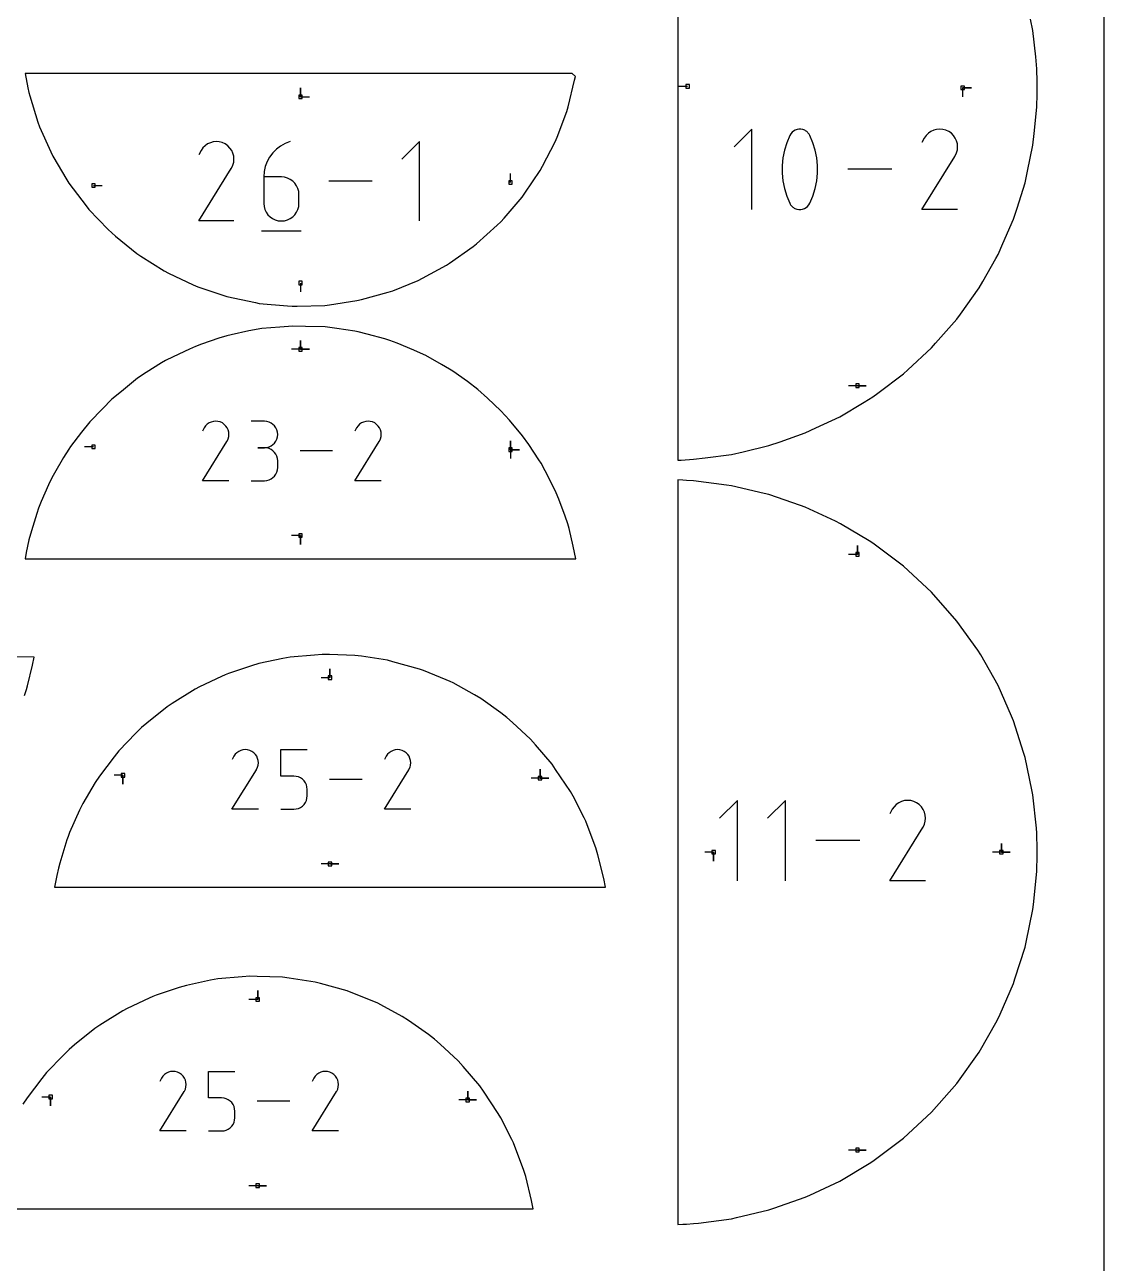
# Model space of a CAD drawing. Extents: x 0 to 800, y 0 to 1000.
# Drawn here: x 626.1 to 800, y 226 to 425.5 of the extents above; entities that cross this region are included whole.
import ezdxf

# ---------------------------------------------------------------- set-up
doc = ezdxf.new("R2010")
doc.units = 0
doc.header["$MEASUREMENT"] = 0
for name, color, linetype in [('annotation', 7, 'Continuous'), ('boundary', 7, 'Continuous'), ('frame', 7, 'Continuous'), ('hole', 7, 'Continuous')]:
    doc.layers.add(name, color=color, linetype=linetype)

msp = doc.modelspace()

# ---------------------------------------------------------------- linework, layer by layer
at = {"layer": 'annotation', "color": 1}
for p, q in [((670.541159, 413.88501), (670.541159, 415.31376)), ((670.541159, 413.88501), (670.541159, 415.31376)), ((670.541159, 415.31376), (670.541159, 413.88501)), ((732.900079, 415.569408), (731.471329, 415.569408)), ((777.19633, 415.331283), (778.62508, 415.331283)), ((777.19633, 415.331283), (778.62508, 415.331283)), ((778.62508, 415.331283), (777.19633, 415.331283)), ((777.19633, 415.331283), (777.19633, 413.902533)), ((670.541159, 413.88501), (671.969909, 413.88501)), ((743.246671, 408.689561), (740.366919, 405.808997)), ((743.246671, 395.735956), (743.246671, 408.689561)), ((749.346224, 407.663844), (748.849672, 406.49615)), ((749.513439, 407.941915), (749.346224, 407.663844)), ((749.346224, 407.663844), (749.346224, 407.663844)), ((749.721833, 408.17888), (749.513439, 407.941915)), ((749.964506, 408.372447), (749.721833, 408.17888)), ((750.234558, 408.520322), (749.964506, 408.372447)), ((750.525089, 408.620212), (750.234558, 408.520322)), ((750.829199, 408.669824), (750.525089, 408.620212)), ((751.139989, 408.666865), (750.829199, 408.669824)), ((751.450557, 408.60904), (751.139989, 408.666865)), ((751.754005, 408.494058), (751.450557, 408.60904)), ((751.87017, 408.433014), (751.754005, 408.494058)), ((751.754005, 408.494058), (751.754005, 408.494058)), ((751.981642, 408.362897), (751.87017, 408.433014)), ((752.087878, 408.284263), (751.981642, 408.362897)), ((752.188338, 408.197665), (752.087878, 408.284263)), ((752.282479, 408.10366), (752.188338, 408.197665)), ((752.369761, 408.002801), (752.282479, 408.10366)), ((752.449641, 407.895645), (752.369761, 408.002801)), ((752.521578, 407.782745), (752.449641, 407.895645)), ((752.585031, 407.664656), (752.521578, 407.782745)), ((753.08399, 406.494555), (752.585031, 407.664656)), ((752.585031, 407.664656), (752.585031, 407.664656)), ((771.016303, 407.249174), (770.638564, 406.524565)), ((771.31607, 407.674247), (771.016303, 407.249174)), ((771.675722, 408.029084), (771.31607, 407.674247)), ((772.084322, 408.310844), (771.675722, 408.029084)), ((772.530932, 408.516686), (772.084322, 408.310844)), ((773.004613, 408.643766), (772.530932, 408.516686)), ((773.494428, 408.689245), (773.004613, 408.643766)), ((773.989437, 408.650281), (773.494428, 408.689245)), ((774.478703, 408.524031), (773.989437, 408.650281)), ((774.951288, 408.307655), (774.478703, 408.524031)), ((775.373964, 408.007514), (774.951288, 408.307655)), ((774.951288, 408.307655), (774.951288, 408.307655)), ((775.727368, 407.647347), (775.373964, 408.007514)), ((776.008355, 407.238192), (775.727368, 407.647347)), ((776.213785, 406.791087), (776.008355, 407.238192)), ((654.527777, 405.248226), (654.1551, 404.533328)), ((654.823526, 405.667603), (654.527777, 405.248226)), ((655.178359, 406.017685), (654.823526, 405.667603)), ((655.581483, 406.295669), (655.178359, 406.017685)), ((656.022108, 406.498752), (655.581483, 406.295669)), ((656.489441, 406.62413), (656.022108, 406.498752)), ((656.972691, 406.668999), (656.489441, 406.62413)), ((657.461067, 406.630557), (656.972691, 406.668999)), ((657.943776, 406.505999), (657.461067, 406.630557)), ((658.410028, 406.292523), (657.943776, 406.505999)), ((658.82704, 405.996404), (658.410028, 406.292523)), ((658.410028, 406.292523), (658.410028, 406.292523)), ((659.175707, 405.641064), (658.82704, 405.996404)), ((659.452929, 405.237392), (659.175707, 405.641064)), ((659.655606, 404.796279), (659.452929, 405.237392)), ((666.648955, 405.447447), (666.059825, 404.855818)), ((667.320367, 405.953766), (666.648955, 405.447447)), ((668.066403, 406.364484), (667.320367, 405.953766)), ((668.879405, 406.669311), (668.066403, 406.364484)), ((668.879405, 406.669311), (668.879405, 406.669311)), ((689.706833, 406.669311), (686.865672, 403.827349)), ((689.706833, 393.8893), (689.706833, 406.669311)), ((748.477259, 405.294591), (748.228983, 404.06875)), ((748.849672, 406.49615), (748.477259, 405.294591)), ((753.458209, 405.291192), (753.08399, 406.494555)), ((753.707688, 404.064146), (753.458209, 405.291192)), ((776.340515, 406.317072), (776.213785, 406.791087)), ((776.217079, 404.843945), (776.345305, 405.332462)), ((776.385402, 405.827184), (776.340515, 406.317072)), ((776.345305, 405.332462), (776.385402, 405.827184)), ((659.780638, 404.328616), (659.655606, 404.796279)), ((659.658856, 402.87523), (659.785363, 403.357201)), ((659.824924, 403.845293), (659.780638, 404.328616)), ((659.785363, 403.357201), (659.824924, 403.845293)), ((665.159049, 403.457789), (664.862718, 402.67197)), ((665.560637, 404.189168), (665.159049, 403.457789)), ((666.059825, 404.855818), (665.560637, 404.189168)), ((748.228983, 404.06875), (748.104845, 402.828205)), ((753.832427, 402.823), (753.707688, 404.064146)), ((770.630441, 395.735851), (775.946407, 404.293874)), ((775.946407, 404.293874), (775.952762, 404.301737)), ((775.946407, 404.293874), (775.946407, 404.293874)), ((775.952762, 404.301737), (775.958856, 404.309668)), ((775.958856, 404.309668), (775.96473, 404.317732)), ((775.96473, 404.317732), (775.970423, 404.325997)), ((775.970423, 404.325997), (775.975975, 404.33453)), ((775.975975, 404.33453), (775.981428, 404.343396)), ((775.981428, 404.343396), (775.98682, 404.352664)), ((775.98682, 404.352664), (775.992192, 404.3624)), ((775.992192, 404.3624), (775.997584, 404.372671)), ((775.997584, 404.372671), (776.217079, 404.843945)), ((775.997584, 404.372671), (775.997584, 404.372671)), ((654.147085, 393.889196), (659.391811, 402.332531)), ((659.391811, 402.332531), (659.398081, 402.340289)), ((659.391811, 402.332531), (659.391811, 402.332531)), ((659.398081, 402.340289), (659.404093, 402.348113)), ((659.404093, 402.348113), (659.409888, 402.35607)), ((659.409888, 402.35607), (659.415505, 402.364224)), ((659.415505, 402.364224), (659.420983, 402.372642)), ((659.420983, 402.372642), (659.426363, 402.38139)), ((659.426363, 402.38139), (659.431683, 402.390533)), ((659.431683, 402.390533), (659.436983, 402.400139)), ((659.436983, 402.400139), (659.442303, 402.410272)), ((659.442303, 402.410272), (659.658856, 402.87523)), ((659.442303, 402.410272), (659.442303, 402.410272)), ((664.679303, 401.842002), (664.616463, 400.978175)), ((664.616463, 400.978175), (664.616463, 396.73046)), ((667.454417, 400.978175), (664.616463, 400.978175)), ((664.862718, 402.67197), (664.679303, 401.842002)), ((667.96483, 400.932625), (667.454417, 400.978175)), ((668.445111, 400.801256), (667.96483, 400.932625)), ((704.370766, 400.082984), (704.370766, 401.511734)), ((748.104845, 402.828205), (748.104845, 401.58254)), ((748.104845, 401.58254), (748.228983, 400.341333)), ((753.707688, 400.33673), (753.832427, 401.577335)), ((753.832427, 401.577335), (753.832427, 402.823)), ((765.77308, 402.212759), (758.69027, 402.212759)), ((637.187803, 399.606734), (638.616553, 399.606734)), ((668.887272, 400.591992), (668.445111, 400.801256)), ((669.283324, 400.312753), (668.887272, 400.591992)), ((669.625279, 399.971463), (669.283324, 400.312753)), ((669.90515, 399.576043), (669.625279, 399.971463)), ((670.114948, 399.134415), (669.90515, 399.576043)), ((670.246684, 398.654503), (670.114948, 399.134415)), ((682.07397, 400.279305), (675.086078, 400.279305)), ((748.228983, 400.341333), (748.477259, 399.114168)), ((748.477259, 399.114168), (748.849672, 397.910623)), ((753.08399, 397.909029), (753.458209, 399.110768)), ((753.458209, 399.110768), (753.707688, 400.33673)), ((670.292372, 398.144227), (670.246684, 398.654503)), ((670.292372, 396.73046), (670.292372, 398.144227)), ((670.292372, 398.144227), (670.292372, 398.144227)), ((748.849672, 397.910623), (749.346224, 396.740282)), ((752.585031, 396.741094), (753.08399, 397.909029)), ((664.616463, 396.73046), (664.616463, 396.73046)), ((664.616463, 396.73046), (664.662282, 396.219937)), ((664.662282, 396.219937), (664.794349, 395.739361)), ((664.794349, 395.739361), (665.004575, 395.296774)), ((665.004575, 395.296774), (665.284875, 394.900217)), ((669.625279, 394.900217), (669.90515, 395.296774)), ((669.90515, 395.296774), (670.114948, 395.739361)), ((670.114948, 395.739361), (670.246684, 396.219937)), ((670.246684, 396.219937), (670.292372, 396.73046)), ((749.346224, 396.740282), (749.346224, 396.740282)), ((749.346224, 396.740282), (749.409446, 396.622429)), ((749.409446, 396.622429), (749.480852, 396.510091)), ((749.480852, 396.510091), (749.56014, 396.403611)), ((749.56014, 396.403611), (749.647011, 396.303329)), ((749.647011, 396.303329), (749.741162, 396.209585)), ((749.741162, 396.209585), (749.842294, 396.122721)), ((749.842294, 396.122721), (749.950105, 396.043078)), ((749.950105, 396.043078), (750.064294, 395.970997)), ((750.064294, 395.970997), (750.184561, 395.906819)), ((750.184561, 395.906819), (750.184561, 395.906819)), ((750.184561, 395.906819), (750.485619, 395.794275)), ((750.485619, 395.794275), (750.794379, 395.738362)), ((750.794379, 395.738362), (751.103861, 395.736799)), ((751.103861, 395.736799), (751.407085, 395.787305)), ((751.407085, 395.787305), (751.697071, 395.887602)), ((751.697071, 395.887602), (751.966839, 396.035409)), ((751.966839, 396.035409), (752.209408, 396.228447)), ((752.209408, 396.228447), (752.417799, 396.464435)), ((752.417799, 396.464435), (752.585031, 396.741094)), ((752.585031, 396.741094), (752.585031, 396.741094)), ((776.383447, 395.735851), (770.630441, 395.735851)), ((659.822994, 393.889196), (654.147085, 393.889196)), ((665.284875, 394.900217), (665.62716, 394.557729)), ((665.62716, 394.557729), (666.023344, 394.277353)), ((666.023344, 394.277353), (666.46534, 394.067128)), ((666.46534, 394.067128), (666.94506, 393.935097)), ((666.94506, 393.935097), (667.454417, 393.8893)), ((667.454417, 393.8893), (667.96483, 393.935097)), ((667.454417, 393.8893), (667.454417, 393.8893)), ((667.96483, 393.935097), (668.445111, 394.067128)), ((668.445111, 394.067128), (668.887272, 394.277353)), ((668.887272, 394.277353), (669.283324, 394.557729)), ((669.283324, 394.557729), (669.625279, 394.900217)), ((664.261018, 392.291798), (670.651023, 392.291798)), ((670.541159, 383.90016), (670.541159, 382.47141)), ((670.541159, 373.228767), (669.112409, 373.228767)), ((670.541159, 373.228767), (670.541159, 374.657517)), ((670.541159, 373.228767), (670.541159, 374.657517)), ((670.541159, 374.657517), (670.541159, 373.228767)), ((670.541159, 373.228767), (670.541159, 374.657517)), ((670.541159, 374.657517), (670.541159, 373.228767)), ((670.541159, 373.228767), (671.969909, 373.228767)), ((670.541159, 373.228767), (671.969909, 373.228767)), ((671.969909, 373.228767), (670.541159, 373.228767)), ((760.251168, 367.359764), (758.822418, 367.359764)), ((760.251168, 367.359764), (761.679918, 367.359764)), ((760.251168, 367.359764), (761.679918, 367.359764)), ((761.679918, 367.359764), (760.251168, 367.359764)), ((655.528545, 361.152457), (655.26242, 360.889895)), ((655.830888, 361.360945), (655.528545, 361.152457)), ((656.161357, 361.513257), (655.830888, 361.360945)), ((656.511857, 361.60729), (656.161357, 361.513257)), ((656.874294, 361.640942), (656.511857, 361.60729)), ((657.240576, 361.61211), (656.874294, 361.640942)), ((657.602608, 361.518692), (657.240576, 361.61211)), ((657.952297, 361.358585), (657.602608, 361.518692)), ((658.265056, 361.136496), (657.952297, 361.358585)), ((657.952297, 361.358585), (657.952297, 361.358585)), ((658.526556, 360.869991), (658.265056, 361.136496)), ((664.735589, 361.630056), (662.607123, 361.630056)), ((665.118398, 361.595695), (664.735589, 361.630056)), ((665.478609, 361.496674), (665.118398, 361.595695)), ((665.810229, 361.339083), (665.478609, 361.496674)), ((666.107268, 361.129011), (665.810229, 361.339083)), ((666.363735, 360.872548), (666.107268, 361.129011)), ((680.067908, 361.152457), (679.801783, 360.889895)), ((680.370251, 361.360945), (680.067908, 361.152457)), ((680.70072, 361.513257), (680.370251, 361.360945)), ((681.05122, 361.60729), (680.70072, 361.513257)), ((681.413657, 361.640942), (681.05122, 361.60729)), ((681.779939, 361.61211), (681.413657, 361.640942)), ((682.141971, 361.518692), (681.779939, 361.61211)), ((682.49166, 361.358585), (682.141971, 361.518692)), ((682.804419, 361.136496), (682.49166, 361.358585)), ((682.49166, 361.358585), (682.49166, 361.358585)), ((683.065919, 360.869991), (682.804419, 361.136496)), ((655.040608, 360.575363), (654.761101, 360.039189)), ((655.26242, 360.889895), (655.040608, 360.575363)), ((658.734473, 360.567237), (658.526556, 360.869991)), ((658.88648, 360.236402), (658.734473, 360.567237)), ((658.980254, 359.885655), (658.88648, 360.236402)), ((658.888918, 358.795616), (658.983798, 359.157094)), ((659.013468, 359.523163), (658.980254, 359.885655)), ((658.983798, 359.157094), (659.013468, 359.523163)), ((666.573638, 360.575786), (666.363735, 360.872548)), ((666.730986, 360.244812), (666.573638, 360.575786)), ((666.829789, 359.885719), (666.730986, 360.244812)), ((666.730986, 358.761196), (666.829789, 359.121683)), ((666.864054, 359.504596), (666.829789, 359.885719)), ((666.829789, 359.121683), (666.864054, 359.504596)), ((666.864054, 359.504596), (666.864054, 359.504596)), ((679.579972, 360.575363), (679.300464, 360.039189)), ((679.801783, 360.889895), (679.579972, 360.575363)), ((683.273836, 360.567237), (683.065919, 360.869991)), ((683.425844, 360.236402), (683.273836, 360.567237)), ((683.519617, 359.885655), (683.425844, 360.236402)), ((683.428281, 358.795616), (683.523161, 359.157094)), ((683.552832, 359.523163), (683.519617, 359.885655)), ((683.523161, 359.157094), (683.552832, 359.523163)), ((637.187803, 357.521017), (635.759053, 357.521017)), ((654.75509, 352.05609), (658.688634, 358.388591)), ((658.688634, 358.388591), (658.693336, 358.39441)), ((658.688634, 358.388591), (658.688634, 358.388591)), ((658.693336, 358.39441), (658.697846, 358.400278)), ((658.697846, 358.400278), (658.702192, 358.406245)), ((658.702192, 358.406245), (658.706404, 358.412361)), ((658.706404, 358.412361), (658.710513, 358.418674)), ((658.710513, 358.418674), (658.714548, 358.425235)), ((658.714548, 358.425235), (658.718538, 358.432093)), ((658.718538, 358.432093), (658.722513, 358.439297)), ((658.722513, 358.439297), (658.726503, 358.446897)), ((658.726503, 358.446897), (658.888918, 358.795616)), ((658.726503, 358.446897), (658.726503, 358.446897)), ((664.735589, 357.373124), (663.669853, 357.373124)), ((663.669853, 357.373124), (664.735589, 357.373124)), ((664.735589, 357.373124), (665.118398, 357.407493)), ((665.118398, 357.338764), (664.735589, 357.373124)), ((664.735589, 357.373124), (664.735589, 357.373124)), ((665.118398, 357.407493), (665.478609, 357.506572)), ((665.478609, 357.239743), (665.118398, 357.338764)), ((665.478609, 357.506572), (665.810229, 357.66432)), ((665.810229, 357.082151), (665.478609, 357.239743)), ((665.810229, 357.66432), (666.107268, 357.874697)), ((666.107268, 356.872079), (665.810229, 357.082151)), ((666.107268, 357.874697), (666.363735, 358.131662)), ((666.363735, 358.131662), (666.573638, 358.429176)), ((666.573638, 358.429176), (666.730986, 358.761196)), ((679.294453, 352.05609), (683.227997, 358.388591)), ((683.227997, 358.388591), (683.232699, 358.39441)), ((683.227997, 358.388591), (683.227997, 358.388591)), ((683.232699, 358.39441), (683.237209, 358.400278)), ((683.237209, 358.400278), (683.241555, 358.406245)), ((683.241555, 358.406245), (683.245768, 358.412361)), ((683.245768, 358.412361), (683.249876, 358.418674)), ((683.249876, 358.418674), (683.253911, 358.425235)), ((683.253911, 358.425235), (683.257901, 358.432093)), ((683.257901, 358.432093), (683.261876, 358.439297)), ((683.261876, 358.439297), (683.265866, 358.446897)), ((683.265866, 358.446897), (683.428281, 358.795616)), ((683.265866, 358.446897), (683.265866, 358.446897)), ((704.370766, 357.044767), (704.370766, 358.473517)), ((704.370766, 357.044767), (704.370766, 358.473517)), ((704.370766, 358.473517), (704.370766, 357.044767)), ((704.370766, 357.044767), (704.370766, 358.473517)), ((704.370766, 358.473517), (704.370766, 357.044767)), ((704.370766, 357.044767), (705.799516, 357.044767)), ((704.370766, 357.044767), (705.799516, 357.044767)), ((705.799516, 357.044767), (704.370766, 357.044767)), ((704.370766, 357.044767), (704.370766, 355.616017)), ((666.363735, 356.615617), (666.107268, 356.872079)), ((666.573638, 356.318854), (666.363735, 356.615617)), ((666.730986, 355.987881), (666.573638, 356.318854)), ((666.829789, 355.628788), (666.730986, 355.987881)), ((666.864054, 355.247664), (666.829789, 355.628788)), ((666.864054, 354.181928), (666.864054, 355.247664)), ((666.864054, 355.247664), (666.864054, 355.247664)), ((675.700253, 356.848672), (670.459334, 356.848672)), ((666.363735, 352.813728), (666.573638, 353.110471)), ((666.573638, 353.110471), (666.730986, 353.441469)), ((666.730986, 353.441469), (666.829789, 353.800647)), ((666.829789, 353.800647), (666.864054, 354.181928)), ((659.012021, 352.05609), (654.75509, 352.05609)), ((662.607123, 352.056468), (664.735589, 352.056468)), ((664.735589, 352.056468), (665.118398, 352.090809)), ((664.735589, 352.056468), (664.735589, 352.056468)), ((665.118398, 352.090809), (665.478609, 352.18978)), ((665.478609, 352.18978), (665.810229, 352.347307)), ((665.810229, 352.347307), (666.107268, 352.557315)), ((666.107268, 352.557315), (666.363735, 352.813728)), ((683.551384, 352.05609), (679.294453, 352.05609)), ((670.541159, 343.242469), (669.112409, 343.242469)), ((670.541159, 343.242469), (670.541159, 341.813719)), ((670.541159, 343.242469), (670.541159, 341.813719)), ((670.541159, 341.813719), (670.541159, 343.242469)), ((760.251214, 340.199005), (760.251214, 341.627755)), ((760.251214, 340.199005), (760.251214, 341.627755)), ((760.251214, 341.627755), (760.251214, 340.199005)), ((760.251214, 340.199005), (758.822464, 340.199005)), ((675.290922, 320.333194), (675.290922, 321.761944)), ((675.290922, 320.333194), (675.290922, 321.761944)), ((675.290922, 321.761944), (675.290922, 320.333194)), ((675.290922, 320.333194), (673.862172, 320.333194)), ((659.790371, 307.680151), (659.510864, 307.143978)), ((660.012183, 307.994684), (659.790371, 307.680151)), ((660.278308, 308.257246), (660.012183, 307.994684)), ((660.580651, 308.465734), (660.278308, 308.257246)), ((660.91112, 308.618046), (660.580651, 308.465734)), ((661.26162, 308.712079), (660.91112, 308.618046)), ((661.624057, 308.745731), (661.26162, 308.712079)), ((661.990339, 308.716899), (661.624057, 308.745731)), ((662.352371, 308.623481), (661.990339, 308.716899)), ((662.70206, 308.463374), (662.352371, 308.623481)), ((663.014819, 308.241285), (662.70206, 308.463374)), ((662.70206, 308.463374), (662.70206, 308.463374)), ((663.276319, 307.974779), (663.014819, 308.241285)), ((663.484236, 307.672025), (663.276319, 307.974779)), ((663.636243, 307.341191), (663.484236, 307.672025)), ((663.730017, 306.990444), (663.636243, 307.341191)), ((667.356886, 304.477613), (667.356886, 308.745965)), ((667.356886, 308.745965), (671.613817, 308.745965)), ((684.329735, 307.680151), (684.050227, 307.143978)), ((684.551546, 307.994684), (684.329735, 307.680151)), ((684.817671, 308.257246), (684.551546, 307.994684)), ((685.120014, 308.465734), (684.817671, 308.257246)), ((685.450483, 308.618046), (685.120014, 308.465734)), ((685.800983, 308.712079), (685.450483, 308.618046)), ((686.16342, 308.745731), (685.800983, 308.712079)), ((686.529702, 308.716899), (686.16342, 308.745731)), ((686.891734, 308.623481), (686.529702, 308.716899)), ((687.241423, 308.463374), (686.891734, 308.623481)), ((687.554182, 308.241285), (687.241423, 308.463374)), ((687.241423, 308.463374), (687.241423, 308.463374)), ((687.815682, 307.974779), (687.554182, 308.241285)), ((688.023599, 307.672025), (687.815682, 307.974779)), ((688.175607, 307.341191), (688.023599, 307.672025)), ((688.26938, 306.990444), (688.175607, 307.341191)), ((659.504853, 299.160879), (663.438397, 305.49338)), ((663.438397, 305.49338), (663.443099, 305.499198)), ((663.438397, 305.49338), (663.438397, 305.49338)), ((663.443099, 305.499198), (663.447609, 305.505067)), ((663.447609, 305.505067), (663.451955, 305.511034)), ((663.451955, 305.511034), (663.456167, 305.51715)), ((663.456167, 305.51715), (663.460276, 305.523463)), ((663.460276, 305.523463), (663.464311, 305.530024)), ((663.464311, 305.530024), (663.468301, 305.536882)), ((663.468301, 305.536882), (663.472276, 305.544086)), ((663.472276, 305.544086), (663.476266, 305.551686)), ((663.476266, 305.551686), (663.638681, 305.900405)), ((663.476266, 305.551686), (663.476266, 305.551686)), ((663.638681, 305.900405), (663.733561, 306.261882)), ((663.763231, 306.627951), (663.730017, 306.990444)), ((663.733561, 306.261882), (663.763231, 306.627951)), ((684.044216, 299.160879), (687.97776, 305.49338)), ((687.97776, 305.49338), (687.982462, 305.499198)), ((687.97776, 305.49338), (687.97776, 305.49338)), ((687.982462, 305.499198), (687.986972, 305.505067)), ((687.986972, 305.505067), (687.991318, 305.511034)), ((687.991318, 305.511034), (687.995531, 305.51715)), ((687.995531, 305.51715), (687.999639, 305.523463)), ((687.999639, 305.523463), (688.003674, 305.530024)), ((688.003674, 305.530024), (688.007664, 305.536882)), ((688.007664, 305.536882), (688.011639, 305.544086)), ((688.011639, 305.544086), (688.015629, 305.551686)), ((688.015629, 305.551686), (688.178044, 305.900405)), ((688.015629, 305.551686), (688.015629, 305.551686)), ((688.178044, 305.900405), (688.272924, 306.261882)), ((688.302595, 306.627951), (688.26938, 306.990444)), ((688.272924, 306.261882), (688.302595, 306.627951)), ((709.120529, 304.149556), (709.120529, 305.578306)), ((709.120529, 304.149556), (709.120529, 305.578306)), ((709.120529, 305.578306), (709.120529, 304.149556)), ((709.120529, 304.149556), (709.120529, 305.578306)), ((709.120529, 305.578306), (709.120529, 304.149556)), ((641.937566, 304.625806), (640.508816, 304.625806)), ((641.937566, 304.625806), (641.937566, 303.197056)), ((641.937566, 304.625806), (641.937566, 303.197056)), ((641.937566, 303.197056), (641.937566, 304.625806)), ((669.485352, 304.477613), (667.356886, 304.477613)), ((669.867528, 304.44345), (669.485352, 304.477613)), ((670.227402, 304.344924), (669.867528, 304.44345)), ((670.558924, 304.187975), (670.227402, 304.344924)), ((670.856042, 303.978547), (670.558924, 304.187975)), ((671.112706, 303.722579), (670.856042, 303.978547)), ((671.322867, 303.426014), (671.112706, 303.722579)), ((671.480472, 303.094793), (671.322867, 303.426014)), ((680.450016, 303.953461), (675.209097, 303.953461)), ((709.120529, 304.149556), (707.691779, 304.149556)), ((709.120529, 304.149556), (710.549279, 304.149556)), ((709.120529, 304.149556), (710.549279, 304.149556)), ((710.549279, 304.149556), (709.120529, 304.149556)), ((671.579473, 302.734859), (671.480472, 303.094793)), ((671.579453, 300.908934), (671.613817, 301.291827)), ((671.613817, 302.352152), (671.579473, 302.734859)), ((671.613817, 301.291827), (671.613817, 302.352152)), ((671.613817, 302.352152), (671.613817, 302.352152)), ((669.485352, 299.160956), (669.86737, 299.195304)), ((669.86737, 299.195304), (670.22716, 299.294328)), ((670.22716, 299.294328), (670.558657, 299.451996)), ((670.558657, 299.451996), (670.855795, 299.662278)), ((670.855795, 299.662278), (671.112509, 299.919144)), ((671.112509, 299.919144), (671.322733, 300.216563)), ((671.322733, 300.216563), (671.480403, 300.548503)), ((671.480403, 300.548503), (671.579453, 300.908934)), ((740.92942, 300.578364), (738.049667, 297.697799)), ((740.92942, 287.624758), (740.92942, 300.578364)), ((748.666774, 300.578364), (745.787022, 297.697799)), ((748.666774, 287.624758), (748.666774, 300.578364)), ((766.150989, 299.563049), (765.851222, 299.137976)), ((766.510641, 299.917887), (766.150989, 299.563049)), ((766.919241, 300.199647), (766.510641, 299.917887)), ((767.365851, 300.405488), (766.919241, 300.199647)), ((767.839532, 300.532569), (767.365851, 300.405488)), ((768.329347, 300.578048), (767.839532, 300.532569)), ((768.824356, 300.539083), (768.329347, 300.578048)), ((769.313622, 300.412833), (768.824356, 300.539083)), ((769.786207, 300.196457), (769.313622, 300.412833)), ((770.208883, 299.896317), (769.786207, 300.196457)), ((769.786207, 300.196457), (769.786207, 300.196457)), ((770.562286, 299.536149), (770.208883, 299.896317)), ((770.843274, 299.126994), (770.562286, 299.536149)), ((663.761784, 299.160879), (659.504853, 299.160879)), ((667.356886, 299.160956), (669.485352, 299.160956)), ((669.485352, 299.160956), (669.485352, 299.160956)), ((688.301147, 299.160879), (684.044216, 299.160879)), ((765.851222, 299.137976), (765.473483, 298.413367)), ((771.048704, 298.67989), (770.843274, 299.126994)), ((771.175434, 298.205874), (771.048704, 298.67989)), ((771.051998, 296.732747), (771.180224, 297.221264)), ((771.220321, 297.715986), (771.175434, 298.205874)), ((771.180224, 297.221264), (771.220321, 297.715986)), ((765.46536, 287.624653), (770.781326, 296.182676)), ((770.781326, 296.182676), (770.787681, 296.190539)), ((770.781326, 296.182676), (770.781326, 296.182676)), ((770.787681, 296.190539), (770.793775, 296.19847)), ((770.793775, 296.19847), (770.799649, 296.206534)), ((770.799649, 296.206534), (770.805342, 296.214799)), ((770.805342, 296.214799), (770.810894, 296.223332)), ((770.810894, 296.223332), (770.816347, 296.232198)), ((770.816347, 296.232198), (770.821739, 296.241466)), ((770.821739, 296.241466), (770.827111, 296.251202)), ((770.827111, 296.251202), (770.832503, 296.261473)), ((770.832503, 296.261473), (771.051998, 296.732747)), ((770.832503, 296.261473), (770.832503, 296.261473)), ((760.607998, 294.101561), (753.525189, 294.101561)), ((783.427943, 292.227486), (783.427943, 293.656236)), ((783.427943, 292.227486), (783.427943, 293.656236)), ((783.427943, 293.656236), (783.427943, 292.227486)), ((783.427943, 292.227486), (783.427943, 293.656236)), ((783.427943, 293.656236), (783.427943, 292.227486)), ((737.088361, 292.227486), (735.659611, 292.227486)), ((737.088361, 292.227486), (737.088361, 290.798736)), ((737.088361, 292.227486), (737.088361, 290.798736)), ((737.088361, 290.798736), (737.088361, 292.227486)), ((783.427943, 292.227486), (781.999193, 292.227486)), ((783.427943, 292.227486), (784.856693, 292.227486)), ((783.427943, 292.227486), (784.856693, 292.227486)), ((784.856693, 292.227486), (783.427943, 292.227486)), ((675.290922, 290.34762), (673.862172, 290.34762)), ((675.290922, 290.34762), (676.719672, 290.34762)), ((675.290922, 290.34762), (676.719672, 290.34762)), ((676.719672, 290.34762), (675.290922, 290.34762)), ((771.218366, 287.624653), (765.46536, 287.624653)), ((663.645198, 268.510767), (663.645198, 269.939517)), ((663.645198, 268.510767), (663.645198, 269.939517)), ((663.645198, 269.939517), (663.645198, 268.510767)), ((663.645198, 268.510767), (662.216448, 268.510767)), ((648.144647, 255.857724), (647.86514, 255.321551)), ((648.366459, 256.172257), (648.144647, 255.857724)), ((648.632584, 256.434819), (648.366459, 256.172257)), ((648.934927, 256.643307), (648.632584, 256.434819)), ((649.265396, 256.795619), (648.934927, 256.643307)), ((649.615896, 256.889652), (649.265396, 256.795619)), ((649.978333, 256.923304), (649.615896, 256.889652)), ((650.344615, 256.894472), (649.978333, 256.923304)), ((650.706647, 256.801054), (650.344615, 256.894472)), ((651.056336, 256.640947), (650.706647, 256.801054)), ((651.369095, 256.418858), (651.056336, 256.640947)), ((651.056336, 256.640947), (651.056336, 256.640947)), ((651.630595, 256.152352), (651.369095, 256.418858)), ((651.838512, 255.849598), (651.630595, 256.152352)), ((651.990519, 255.518764), (651.838512, 255.849598)), ((652.084293, 255.168017), (651.990519, 255.518764)), ((655.711162, 252.655186), (655.711162, 256.923538)), ((655.711162, 256.923538), (659.968093, 256.923538)), ((672.684011, 255.857724), (672.404503, 255.321551)), ((672.905822, 256.172257), (672.684011, 255.857724)), ((673.171947, 256.434819), (672.905822, 256.172257)), ((673.47429, 256.643307), (673.171947, 256.434819)), ((673.804759, 256.795619), (673.47429, 256.643307)), ((674.155259, 256.889652), (673.804759, 256.795619)), ((674.517696, 256.923304), (674.155259, 256.889652)), ((674.883978, 256.894472), (674.517696, 256.923304)), ((675.24601, 256.801054), (674.883978, 256.894472)), ((675.595699, 256.640947), (675.24601, 256.801054)), ((675.908458, 256.418858), (675.595699, 256.640947)), ((675.595699, 256.640947), (675.595699, 256.640947)), ((676.169958, 256.152352), (675.908458, 256.418858)), ((676.377875, 255.849598), (676.169958, 256.152352)), ((676.529883, 255.518764), (676.377875, 255.849598)), ((676.623656, 255.168017), (676.529883, 255.518764)), ((647.859129, 247.338452), (651.792673, 253.670953)), ((651.792673, 253.670953), (651.797375, 253.676771)), ((651.792673, 253.670953), (651.792673, 253.670953)), ((651.797375, 253.676771), (651.801885, 253.68264)), ((651.801885, 253.68264), (651.806231, 253.688607)), ((651.806231, 253.688607), (651.810443, 253.694723)), ((651.810443, 253.694723), (651.814552, 253.701036)), ((651.814552, 253.701036), (651.818587, 253.707597)), ((651.818587, 253.707597), (651.822577, 253.714455)), ((651.822577, 253.714455), (651.826552, 253.721659)), ((651.826552, 253.721659), (651.830542, 253.729259)), ((651.830542, 253.729259), (651.992957, 254.077978)), ((651.830542, 253.729259), (651.830542, 253.729259)), ((651.992957, 254.077978), (652.087837, 254.439455)), ((652.117507, 254.805524), (652.084293, 255.168017)), ((652.087837, 254.439455), (652.117507, 254.805524)), ((672.398492, 247.338452), (676.332036, 253.670953)), ((676.332036, 253.670953), (676.336738, 253.676771)), ((676.332036, 253.670953), (676.332036, 253.670953)), ((676.336738, 253.676771), (676.341248, 253.68264)), ((676.341248, 253.68264), (676.345594, 253.688607)), ((676.345594, 253.688607), (676.349807, 253.694723)), ((676.349807, 253.694723), (676.353915, 253.701036)), ((676.353915, 253.701036), (676.35795, 253.707597)), ((676.35795, 253.707597), (676.36194, 253.714455)), ((676.36194, 253.714455), (676.365915, 253.721659)), ((676.365915, 253.721659), (676.369905, 253.729259)), ((676.369905, 253.729259), (676.53232, 254.077978)), ((676.369905, 253.729259), (676.369905, 253.729259)), ((676.53232, 254.077978), (676.6272, 254.439455)), ((676.656871, 254.805524), (676.623656, 255.168017)), ((676.6272, 254.439455), (676.656871, 254.805524)), ((697.474805, 252.327129), (697.474805, 253.755879)), ((697.474805, 252.327129), (697.474805, 253.755879)), ((697.474805, 253.755879), (697.474805, 252.327129)), ((697.474805, 252.327129), (697.474805, 253.755879)), ((697.474805, 253.755879), (697.474805, 252.327129)), ((630.291842, 252.803379), (628.863092, 252.803379)), ((630.291842, 252.803379), (630.291842, 251.374629)), ((630.291842, 252.803379), (630.291842, 251.374629)), ((630.291842, 251.374629), (630.291842, 252.803379)), ((657.839628, 252.655186), (655.711162, 252.655186)), ((658.221804, 252.621023), (657.839628, 252.655186)), ((658.581678, 252.522497), (658.221804, 252.621023)), ((658.9132, 252.365548), (658.581678, 252.522497)), ((659.210318, 252.15612), (658.9132, 252.365548)), ((659.466982, 251.900152), (659.210318, 252.15612)), ((659.677143, 251.603587), (659.466982, 251.900152)), ((659.834748, 251.272366), (659.677143, 251.603587)), ((668.804292, 252.131034), (663.563373, 252.131034)), ((697.474805, 252.327129), (696.046055, 252.327129)), ((697.474805, 252.327129), (698.903555, 252.327129)), ((697.474805, 252.327129), (698.903555, 252.327129)), ((698.903555, 252.327129), (697.474805, 252.327129)), ((659.933749, 250.912432), (659.834748, 251.272366)), ((659.933729, 249.086507), (659.968093, 249.4694)), ((659.968093, 250.529725), (659.933749, 250.912432)), ((659.968093, 249.4694), (659.968093, 250.529725)), ((659.968093, 250.529725), (659.968093, 250.529725)), ((652.11606, 247.338452), (647.859129, 247.338452)), ((655.711162, 247.338529), (657.839628, 247.338529)), ((657.839628, 247.338529), (658.221646, 247.372877)), ((657.839628, 247.338529), (657.839628, 247.338529)), ((658.221646, 247.372877), (658.581436, 247.471901)), ((658.581436, 247.471901), (658.912933, 247.629569)), ((658.912933, 247.629569), (659.210071, 247.839851)), ((659.210071, 247.839851), (659.466785, 248.096717)), ((659.466785, 248.096717), (659.677009, 248.394136)), ((659.677009, 248.394136), (659.834679, 248.726076)), ((659.834679, 248.726076), (659.933729, 249.086507)), ((676.655423, 247.338452), (672.398492, 247.338452)), ((760.251214, 244.255969), (758.822464, 244.255969)), ((760.251214, 244.255969), (761.679964, 244.255969)), ((760.251214, 244.255969), (761.679964, 244.255969)), ((761.679964, 244.255969), (760.251214, 244.255969)), ((663.645198, 238.525193), (662.216448, 238.525193)), ((663.645198, 238.525193), (665.073948, 238.525193)), ((663.645198, 238.525193), (665.073948, 238.525193)), ((665.073948, 238.525193), (663.645198, 238.525193))]:
    msp.add_line(p, q, dxfattribs=at)
at = {"layer": 'boundary', "color": 5}
for p, q in [((731.295915, 475.29568), (731.295915, 380.346088)), ((788.516064, 424.564718), (788.129083, 426.416561)), ((788.956715, 420.301826), (788.516064, 424.564718)), ((789.151236, 418.420008), (788.956715, 420.301826)), ((714.32013, 417.633117), (626.170557, 417.633117)), ((626.170557, 417.633117), (626.639583, 415.346062)), ((714.831537, 417.173054), (714.32013, 417.633117)), ((714.699935, 416.57803), (714.831537, 417.173054)), ((789.206423, 416.277205), (789.151236, 418.420008)), ((626.639583, 415.346062), (626.800122, 414.563244)), ((713.6605, 412.276561), (714.699935, 416.57803)), ((789.206423, 414.38536), (789.206423, 416.277205)), ((626.800122, 414.563244), (626.948437, 414.033644)), ((626.948437, 414.033644), (628.240872, 409.801305)), ((789.151236, 412.242557), (789.206423, 414.38536)), ((711.880084, 407.377901), (713.420972, 411.526242)), ((713.420972, 411.526242), (713.6605, 412.276561)), ((788.710586, 407.979665), (789.151236, 412.242557)), ((628.240872, 409.801305), (628.518708, 409.064311)), ((628.518708, 409.064311), (630.30264, 405.014542)), ((711.564677, 406.656187), (711.880084, 407.377901)), ((788.516064, 406.097848), (788.710586, 407.979665)), ((630.30264, 405.014542), (630.654782, 404.310022)), ((709.543968, 402.719211), (711.564677, 406.656187)), ((787.639435, 401.902858), (788.516064, 406.097848)), ((630.654782, 404.310022), (632.90517, 400.499665)), ((706.683862, 398.363403), (709.156025, 402.033752)), ((709.156025, 402.033752), (709.543968, 402.719211)), ((787.252454, 400.051015), (787.639435, 401.902858)), ((632.90517, 400.499665), (633.217899, 399.99401)), ((633.217899, 399.99401), (636.013145, 396.317637)), ((785.949135, 395.968395), (787.252454, 400.051015)), ((703.338573, 394.369271), (706.227495, 397.721466)), ((706.227495, 397.721466), (706.683862, 398.363403)), ((636.013145, 396.317637), (636.453151, 395.756119)), ((636.453151, 395.756119), (639.584383, 392.524878)), ((785.373796, 394.166156), (785.949135, 395.968395)), ((698.895112, 390.189541), (702.240594, 393.242649)), ((702.240594, 393.242649), (702.81862, 393.777661)), ((702.81862, 393.777661), (703.338573, 394.369271)), ((783.657609, 390.239182), (785.373796, 394.166156)), ((639.584383, 392.524878), (640.134102, 391.960818)), ((640.134102, 391.960818), (640.738903, 391.456271)), ((640.738903, 391.456271), (644.175234, 388.667961)), ((694.563214, 387.081297), (698.345505, 389.782919)), ((698.345505, 389.782919), (698.895112, 390.189541)), ((782.900013, 388.505652), (783.657609, 390.239182)), ((644.175234, 388.667961), (644.828708, 388.228275)), ((644.828708, 388.228275), (648.570705, 385.865955)), ((694.074787, 386.797613), (694.563214, 387.081297)), ((780.448625, 384.127343), (782.55949, 387.857042)), ((782.55949, 387.857042), (782.900013, 388.505652)), ((648.570705, 385.865955), (649.265925, 385.495789)), ((649.265925, 385.495789), (653.261054, 383.592636)), ((690.199418, 384.661119), (694.074787, 386.797613)), ((653.261054, 383.592636), (653.99065, 383.295916)), ((653.99065, 383.295916), (658.182829, 381.878633)), ((685.385209, 382.664098), (689.486064, 384.327234)), ((689.486064, 384.327234), (690.199418, 384.661119)), ((776.843744, 378.890534), (779.857324, 383.129508)), ((779.857324, 383.129508), (780.448625, 384.127343)), ((658.182829, 381.878633), (658.679736, 381.724514)), ((658.679736, 381.724514), (663.269448, 380.746986)), ((675.229184, 380.404597), (679.60596, 381.057974)), ((679.60596, 381.057974), (680.372527, 381.238882)), ((680.372527, 381.238882), (684.641306, 382.40533)), ((684.641306, 382.40533), (685.385209, 382.664098)), ((663.269448, 380.746986), (663.897063, 380.626301)), ((663.897063, 380.626301), (668.452107, 380.212839)), ((668.452107, 380.212839), (669.207659, 380.152877)), ((669.207659, 380.152877), (670.024746, 380.172334)), ((670.024746, 380.172334), (674.448079, 380.303468)), ((674.448079, 380.303468), (675.229184, 380.404597)), ((731.295915, 380.346088), (731.295913, 355.366885)), ((669.286339, 376.976602), (667.207668, 376.815699)), ((671.370537, 376.922919), (669.286339, 376.976602)), ((772.844517, 374.188065), (776.277976, 378.094711)), ((776.277976, 378.094711), (776.843744, 378.890534)), ((657.364393, 374.994821), (654.586443, 374.055658)), ((658.679736, 375.402785), (657.364393, 374.994821)), ((659.366199, 375.57752), (658.679736, 375.402785)), ((662.235729, 376.181537), (659.366199, 375.57752)), ((664.28684, 376.555316), (662.235729, 376.181537)), ((667.207668, 376.815699), (664.28684, 376.555316)), ((674.536975, 376.816428), (671.370537, 376.922919)), ((676.369294, 376.568328), (674.536975, 376.816428)), ((679.269567, 376.135368), (676.369294, 376.568328)), ((679.810198, 376.029227), (679.269567, 376.135368)), ((681.298715, 375.656493), (679.810198, 376.029227)), ((684.127424, 374.883546), (681.298715, 375.656493)), ((652.65516, 373.270223), (650.007785, 372.009097)), ((653.628918, 373.695216), (652.65516, 373.270223)), ((654.586443, 374.055658), (653.628918, 373.695216)), ((684.953305, 374.623868), (684.127424, 374.883546)), ((686.09658, 374.198571), (684.953305, 374.623868)), ((688.814014, 373.096493), (686.09658, 374.198571)), ((689.894095, 372.620091), (688.814014, 373.096493)), ((768.382967, 369.921718), (772.199921, 373.454633)), ((772.199921, 373.454633), (772.844517, 374.188065)), ((648.167497, 371.029247), (645.687861, 369.463855)), ((648.815509, 371.40226), (648.167497, 371.029247)), ((650.007785, 372.009097), (648.815509, 371.40226)), ((690.702303, 372.212679), (689.894095, 372.620091)), ((693.270319, 370.79693), (690.702303, 372.212679)), ((645.687861, 369.463855), (644.30708, 368.556091)), ((694.563214, 370.046002), (693.270319, 370.79693)), ((695.057726, 369.723643), (694.563214, 370.046002)), ((697.44027, 368.014109), (695.057726, 369.723643)), ((763.5064, 366.136728), (767.666374, 369.25845)), ((767.666374, 369.25845), (768.382967, 369.921718)), ((644.30708, 368.556091), (641.680989, 366.452304)), ((699.107846, 366.762728), (697.44027, 368.014109)), ((640.166923, 365.196682), (638.624906, 363.623638)), ((641.680989, 366.452304), (640.166923, 365.196682)), ((700.637915, 365.34652), (699.107846, 366.762728)), ((702.828987, 363.33898), (700.637915, 365.34652)), ((761.331638, 364.700295), (762.725408, 365.550658)), ((762.725408, 365.550658), (763.5064, 366.136728)), ((638.624906, 363.623638), (636.582331, 361.519612)), ((704.177892, 361.801164), (702.828987, 363.33898)), ((757.42939, 362.37055), (761.331638, 364.700295)), ((636.582331, 361.519612), (635.28843, 359.884809)), ((706.309616, 359.300191), (704.177892, 361.801164)), ((753.547908, 360.553819), (757.42939, 362.37055)), ((635.28843, 359.884809), (633.509041, 357.553968)), ((707.300268, 357.880586), (706.309616, 359.300191)), ((747.78675, 358.343837), (751.83446, 359.751838)), ((751.83446, 359.751838), (753.547908, 360.553819)), ((633.217898, 357.133289), (632.390089, 355.79479)), ((633.509041, 357.553968), (633.217898, 357.133289)), ((708.938448, 355.448427), (707.300268, 357.880586)), ((741.828895, 356.737934), (745.999923, 357.722287)), ((745.999923, 357.722287), (747.78675, 358.343837)), ((632.390089, 355.79479), (630.898868, 353.269855)), ((709.288125, 354.878084), (708.938448, 355.448427)), ((731.295913, 355.366885), (731.879663, 355.392763)), ((731.879663, 355.392763), (733.861312, 355.510225)), ((733.861312, 355.510225), (735.737497, 355.753134)), ((735.737497, 355.753134), (739.98763, 356.303399)), ((739.98763, 356.303399), (741.828895, 356.737934)), ((630.898868, 353.269855), (630.506587, 352.542498)), ((709.965355, 353.633978), (709.288125, 354.878084)), ((711.304379, 351.025138), (709.965355, 353.633978)), ((629.966725, 351.404948), (628.784602, 348.721366)), ((630.506587, 352.542498), (629.966725, 351.404948)), ((731.295953, 352.191885), (731.295913, 327.378912)), ((732.126752, 352.150037), (731.295953, 352.191885)), ((732.695044, 352.117681), (732.126752, 352.150037)), ((733.861357, 352.048545), (732.695044, 352.117681)), ((739.183596, 351.359474), (733.861357, 352.048545)), ((739.987676, 351.25537), (739.183596, 351.359474)), ((745.210854, 350.022712), (739.987676, 351.25537)), ((711.722715, 350.134738), (711.304379, 351.025138)), ((712.139281, 349.114719), (711.722715, 350.134738)), ((713.160351, 346.365818), (712.139281, 349.114719)), ((745.999969, 349.836483), (745.210854, 350.022712)), ((751.068721, 348.07331), (745.999969, 349.836483)), ((628.357273, 347.663258), (628.049154, 346.7705)), ((628.784602, 348.721366), (628.357273, 347.663258)), ((751.834505, 347.806931), (751.068721, 348.07331)), ((756.6951, 345.531926), (751.834505, 347.806931)), ((628.049154, 346.7705), (627.192721, 343.965938)), ((713.579206, 345.136738), (713.160351, 346.365818)), ((713.794397, 344.379678), (713.579206, 345.136738)), ((757.527208, 345.135272), (756.6951, 345.531926)), ((762.128124, 342.372553), (757.527208, 345.135272)), ((627.192721, 343.965938), (626.800122, 342.564054)), ((714.483179, 341.529307), (713.794397, 344.379678)), ((626.800122, 342.564054), (626.375166, 340.491891)), ((714.911761, 339.494182), (714.483179, 341.529307)), ((762.725454, 342.008112), (762.128124, 342.372553)), ((767.666419, 338.30032), (762.725454, 342.008112)), ((626.375166, 340.491891), (626.170557, 339.494182)), ((626.170557, 339.494182), (664.625077, 339.494182)), ((664.625077, 339.494182), (714.911761, 339.494182)), ((772.199967, 334.104137), (767.666419, 338.30032)), ((776.278021, 329.464059), (772.199967, 334.104137)), ((779.614897, 324.770328), (776.278021, 329.464059)), ((731.295913, 327.378912), (731.295913, 232.263087)), ((627.665096, 323.621327), (594.023654, 324.08139)), ((627.38899, 322.372945), (627.665096, 323.621327)), ((667.674638, 323.419295), (663.831207, 322.610278)), ((668.874917, 323.638025), (667.674638, 323.419295)), ((672.787057, 323.986781), (668.874917, 323.638025)), ((674.003465, 324.080938), (672.787057, 323.986781)), ((675.223106, 324.049524), (674.003465, 324.080938)), ((679.286738, 323.921669), (675.223106, 324.049524)), ((680.358984, 323.776485), (679.286738, 323.921669)), ((684.559961, 323.134468), (680.358984, 323.776485)), ((685.431019, 322.91635), (684.559961, 323.134468)), ((780.110784, 324.001618), (779.614897, 324.770328)), ((782.900058, 319.053118), (780.110784, 324.001618)), ((626.583323, 319.038874), (627.38899, 322.372945)), ((662.65978, 322.269292), (658.93901, 321.011382)), ((663.831207, 322.610278), (662.65978, 322.269292)), ((689.703068, 321.729109), (685.431019, 322.91635)), ((690.372095, 321.480231), (689.703068, 321.729109)), ((694.011811, 320.004115), (690.372095, 321.480231)), ((657.808852, 320.551757), (654.262975, 318.862613)), ((658.378681, 320.800457), (657.808852, 320.551757)), ((658.93901, 321.011382), (658.378681, 320.800457)), ((694.643858, 319.725332), (694.011811, 320.004115)), ((695.116809, 319.48692), (694.643858, 319.725332)), ((698.556394, 317.590675), (695.116809, 319.48692)), ((626.080784, 317.464674), (626.412765, 318.438835)), ((626.412765, 318.438835), (626.583323, 319.038874)), ((653.565272, 318.507501), (649.864856, 316.192542)), ((654.262975, 318.862613), (653.565272, 318.507501)), ((699.602358, 316.962603), (698.556394, 317.590675)), ((785.049157, 314.135555), (782.900058, 319.053118)), ((649.056843, 315.661332), (645.802695, 313.036694)), ((649.864856, 316.192542), (649.056843, 315.661332)), ((702.793523, 314.672863), (699.602358, 316.962603)), ((703.769364, 313.940574), (702.793523, 314.672863)), ((704.664738, 313.11183), (703.769364, 313.940574)), ((785.373841, 313.392614), (785.049157, 314.135555)), ((787.005926, 308.280143), (785.373841, 313.392614)), ((644.014321, 311.381401), (641.278508, 308.563281)), ((644.916686, 312.301923), (644.014321, 311.381401)), ((645.802695, 313.036694), (644.916686, 312.301923)), ((707.57875, 310.444221), (704.664738, 313.11183)), ((708.368109, 309.544314), (707.57875, 310.444221)), ((711.059379, 306.405432), (708.368109, 309.544314)), ((640.521337, 307.606619), (638.138034, 304.484705)), ((641.278508, 308.563281), (640.521337, 307.606619)), ((787.2525, 307.507754), (787.005926, 308.280143)), ((788.350261, 302.25457), (787.2525, 307.507754)), ((711.639093, 305.5747), (711.059379, 306.405432)), ((714.037888, 301.983325), (711.639093, 305.5747)), ((637.483239, 303.455261), (635.485907, 300.073377)), ((638.138034, 304.484705), (637.483239, 303.455261)), ((714.434193, 301.255292), (714.037888, 301.983325)), ((716.227674, 297.761028), (714.434193, 301.255292)), ((788.51611, 301.460922), (788.350261, 302.25457)), ((789.067915, 296.122706), (788.51611, 301.460922)), ((635.485907, 300.073377), (634.940431, 298.982061)), ((634.940431, 298.982061), (633.357103, 295.387688)), ((716.472478, 297.239979), (716.227674, 297.761028)), ((716.716246, 296.643079), (716.472478, 297.239979)), ((633.357103, 295.387688), (633.107036, 294.768499)), ((718.083861, 292.961218), (716.716246, 296.643079)), ((789.151282, 295.316213), (789.067915, 296.122706)), ((789.22039, 292.632883), (789.151282, 295.316213)), ((632.926729, 294.24607), (631.779628, 290.489657)), ((633.107036, 294.768499), (632.926729, 294.24607)), ((718.454895, 291.798959), (718.083861, 292.961218)), ((719.377446, 287.981189), (718.454895, 291.798959)), ((789.151282, 289.138762), (789.22039, 291.822091)), ((789.22039, 291.822091), (789.22039, 292.632883)), ((631.549885, 289.669295), (631.301207, 288.456696)), ((631.779628, 290.489657), (631.549885, 289.669295)), ((631.301207, 288.456696), (630.92032, 286.599423)), ((719.661524, 286.599423), (719.377446, 287.981189)), ((788.599476, 283.800546), (789.151282, 289.138762)), ((630.92032, 286.599423), (702.504876, 286.599423)), ((702.504876, 286.599423), (719.661524, 286.599423)), ((788.51611, 282.994052), (788.599476, 283.800546)), ((787.418349, 277.740867), (788.51611, 282.994052)), ((787.2525, 276.94722), (787.418349, 277.740867)), ((785.620416, 271.834749), (787.2525, 276.94722)), ((656.028914, 271.596868), (652.185483, 270.787851)), ((657.229193, 271.815598), (656.028914, 271.596868)), ((661.141333, 272.164354), (657.229193, 271.815598)), ((662.357741, 272.258511), (661.141333, 272.164354)), ((663.577382, 272.227097), (662.357741, 272.258511)), ((667.641014, 272.099242), (663.577382, 272.227097)), ((668.71326, 271.954058), (667.641014, 272.099242)), ((672.914237, 271.312041), (668.71326, 271.954058)), ((673.785295, 271.093923), (672.914237, 271.312041)), ((785.373842, 271.062361), (785.620416, 271.834749)), ((651.014056, 270.446865), (647.293286, 269.188955)), ((652.185483, 270.787851), (651.014056, 270.446865)), ((678.057344, 269.906682), (673.785295, 271.093923)), ((678.726371, 269.657804), (678.057344, 269.906682)), ((682.366087, 268.181688), (678.726371, 269.657804)), ((783.224743, 266.144798), (785.373842, 271.062361)), ((646.163128, 268.72933), (642.617251, 267.040186)), ((646.732957, 268.97803), (646.163128, 268.72933)), ((647.293286, 269.188955), (646.732957, 268.97803)), ((682.998134, 267.902905), (682.366087, 268.181688)), ((683.471085, 267.664493), (682.998134, 267.902905)), ((686.91067, 265.768248), (683.471085, 267.664493)), ((641.919548, 266.685074), (638.219132, 264.370115)), ((642.617251, 267.040186), (641.919548, 266.685074)), ((687.956634, 265.140176), (686.91067, 265.768248)), ((782.75412, 265.123881), (783.224743, 266.144798)), ((637.411119, 263.838905), (634.156971, 261.214267)), ((638.219132, 264.370115), (637.411119, 263.838905)), ((691.147799, 262.850436), (687.956634, 265.140176)), ((779.857369, 260.025713), (782.75412, 265.123881)), ((692.12364, 262.118147), (691.147799, 262.850436)), ((693.019014, 261.289403), (692.12364, 262.118147)), ((695.933026, 258.621794), (693.019014, 261.289403)), ((632.368597, 259.558974), (629.632784, 256.740854)), ((633.270962, 260.479496), (632.368597, 259.558974)), ((634.156971, 261.214267), (633.270962, 260.479496)), ((776.278021, 254.990915), (779.857369, 260.025713)), ((696.722385, 257.721887), (695.933026, 258.621794)), ((699.413655, 254.583005), (696.722385, 257.721887)), ((628.875613, 255.784192), (626.49231, 252.662278)), ((629.632784, 256.740854), (628.875613, 255.784192)), ((699.993369, 253.752273), (699.413655, 254.583005)), ((702.392164, 250.160898), (699.993369, 253.752273)), ((772.199967, 250.350837), (776.278021, 254.990915)), ((626.49231, 252.662278), (625.837515, 251.632834)), ((702.788469, 249.432865), (702.392164, 250.160898)), ((704.58195, 245.938601), (702.788469, 249.432865)), ((767.666419, 246.154654), (772.199967, 250.350837)), ((704.826754, 245.417552), (704.58195, 245.938601)), ((705.070522, 244.820652), (704.826754, 245.417552)), ((762.725454, 242.446862), (767.666419, 246.154654)), ((706.438137, 241.138791), (705.070522, 244.820652)), ((757.429435, 239.266754), (762.128124, 242.082421)), ((762.128124, 242.082421), (762.725454, 242.446862)), ((706.809171, 239.976532), (706.438137, 241.138791)), ((707.731722, 236.158762), (706.809171, 239.976532)), ((752.56884, 236.991749), (757.429435, 239.266754)), ((708.0158, 234.776996), (707.731722, 236.158762)), ((746.765752, 234.88487), (751.834505, 236.648043)), ((751.834505, 236.648043), (752.56884, 236.991749)), ((619.274596, 234.776996), (690.859152, 234.776996)), ((690.859152, 234.776996), (708.0158, 234.776996)), ((739.987676, 233.199604), (740.77679, 233.385833)), ((740.77679, 233.385833), (745.999968, 234.618491)), ((745.999968, 234.618491), (746.765752, 234.88487)), ((731.295913, 232.263087), (732.126751, 232.304937)), ((732.126751, 232.304937), (732.695202, 232.337306)), ((732.695202, 232.337306), (733.861357, 232.406429)), ((733.861357, 232.406429), (734.665437, 232.510533)), ((734.665437, 232.510533), (739.987676, 233.199604))]:
    msp.add_line(p, q, dxfattribs=at)
at = {"layer": 'frame', "color": 5}
msp.add_line((800, 0), (800, 1000), dxfattribs=at)
at = {"layer": 'hole', "color": 5}
for p, q in [((733.185829, 415.855158), (732.614329, 415.855158)), ((732.614329, 415.855158), (732.614329, 415.283658)), ((732.614329, 415.283658), (733.185829, 415.283658)), ((733.185829, 415.283658), (733.185829, 415.855158)), ((777.48208, 415.617033), (776.91058, 415.617033)), ((776.91058, 415.617033), (776.91058, 415.045533)), ((776.91058, 415.045533), (777.48208, 415.045533)), ((777.48208, 415.045533), (777.48208, 415.617033)), ((670.826909, 414.17076), (670.255409, 414.17076)), ((670.255409, 414.17076), (670.255409, 413.59926)), ((670.255409, 413.59926), (670.826909, 413.59926)), ((670.826909, 413.59926), (670.826909, 414.17076)), ((637.473553, 399.892484), (636.902053, 399.892484)), ((636.902053, 399.892484), (636.902053, 399.320984)), ((636.902053, 399.320984), (637.473553, 399.320984)), ((637.473553, 399.320984), (637.473553, 399.892484)), ((704.656516, 400.368734), (704.085016, 400.368734)), ((704.085016, 400.368734), (704.085016, 399.797234)), ((704.085016, 399.797234), (704.656516, 399.797234)), ((704.656516, 399.797234), (704.656516, 400.368734)), ((670.826909, 384.18591), (670.255409, 384.18591)), ((670.255409, 384.18591), (670.255409, 383.61441)), ((670.255409, 383.61441), (670.826909, 383.61441)), ((670.826909, 383.61441), (670.826909, 384.18591)), ((670.826909, 373.514517), (670.255409, 373.514517)), ((670.255409, 373.514517), (670.255409, 372.943017)), ((670.826909, 372.943017), (670.826909, 373.514517)), ((670.255409, 372.943017), (670.826909, 372.943017)), ((760.536918, 367.645514), (759.965418, 367.645514)), ((759.965418, 367.645514), (759.965418, 367.074014)), ((759.965418, 367.074014), (760.536918, 367.074014)), ((760.536918, 367.074014), (760.536918, 367.645514)), ((637.473553, 357.806767), (636.902053, 357.806767)), ((636.902053, 357.806767), (636.902053, 357.235267)), ((636.902053, 357.235267), (637.473553, 357.235267)), ((637.473553, 357.235267), (637.473553, 357.806767)), ((704.656516, 357.330517), (704.085016, 357.330517)), ((704.085016, 357.330517), (704.085016, 356.759017)), ((704.656516, 356.759017), (704.656516, 357.330517)), ((704.085016, 356.759017), (704.656516, 356.759017)), ((670.826909, 343.528219), (670.255409, 343.528219)), ((670.255409, 343.528219), (670.255409, 342.956719)), ((670.826909, 342.956719), (670.826909, 343.528219)), ((670.255409, 342.956719), (670.826909, 342.956719)), ((760.536964, 340.484755), (759.965464, 340.484755)), ((759.965464, 340.484755), (759.965464, 339.913255)), ((759.965464, 339.913255), (760.536964, 339.913255)), ((760.536964, 339.913255), (760.536964, 340.484755)), ((675.576672, 320.618944), (675.005172, 320.618944)), ((675.005172, 320.618944), (675.005172, 320.047444)), ((675.005172, 320.047444), (675.576672, 320.047444)), ((675.576672, 320.047444), (675.576672, 320.618944)), ((642.223316, 304.911556), (641.651816, 304.911556)), ((641.651816, 304.911556), (641.651816, 304.340056)), ((641.651816, 304.340056), (642.223316, 304.340056)), ((642.223316, 304.340056), (642.223316, 304.911556)), ((709.406279, 304.435306), (708.834779, 304.435306)), ((708.834779, 304.435306), (708.834779, 303.863806)), ((708.834779, 303.863806), (709.406279, 303.863806)), ((709.406279, 303.863806), (709.406279, 304.435306)), ((737.374111, 292.513236), (736.802611, 292.513236)), ((736.802611, 292.513236), (736.802611, 291.941736)), ((736.802611, 291.941736), (737.374111, 291.941736)), ((737.374111, 291.941736), (737.374111, 292.513236)), ((783.713693, 292.513236), (783.142193, 292.513236)), ((783.142193, 292.513236), (783.142193, 291.941736)), ((783.142193, 291.941736), (783.713693, 291.941736)), ((783.713693, 291.941736), (783.713693, 292.513236)), ((675.576672, 290.63337), (675.005172, 290.63337)), ((675.005172, 290.63337), (675.005172, 290.06187)), ((675.005172, 290.06187), (675.576672, 290.06187)), ((675.576672, 290.06187), (675.576672, 290.63337)), ((663.930948, 268.796517), (663.359448, 268.796517)), ((663.359448, 268.796517), (663.359448, 268.225017)), ((663.359448, 268.225017), (663.930948, 268.225017)), ((663.930948, 268.225017), (663.930948, 268.796517)), ((630.577592, 253.089129), (630.006092, 253.089129)), ((630.006092, 253.089129), (630.006092, 252.517629)), ((630.006092, 252.517629), (630.577592, 252.517629)), ((630.577592, 252.517629), (630.577592, 253.089129)), ((697.760555, 252.612879), (697.189055, 252.612879)), ((697.189055, 252.612879), (697.189055, 252.041379)), ((697.189055, 252.041379), (697.760555, 252.041379)), ((697.760555, 252.041379), (697.760555, 252.612879)), ((760.536964, 244.541719), (759.965464, 244.541719)), ((759.965464, 244.541719), (759.965464, 243.970219)), ((759.965464, 243.970219), (760.536964, 243.970219)), ((760.536964, 243.970219), (760.536964, 244.541719)), ((663.930948, 238.810943), (663.359448, 238.810943)), ((663.359448, 238.810943), (663.359448, 238.239443)), ((663.359448, 238.239443), (663.930948, 238.239443)), ((663.930948, 238.239443), (663.930948, 238.810943))]:
    msp.add_line(p, q, dxfattribs=at)

doc.saveas('drawing.dxf')
